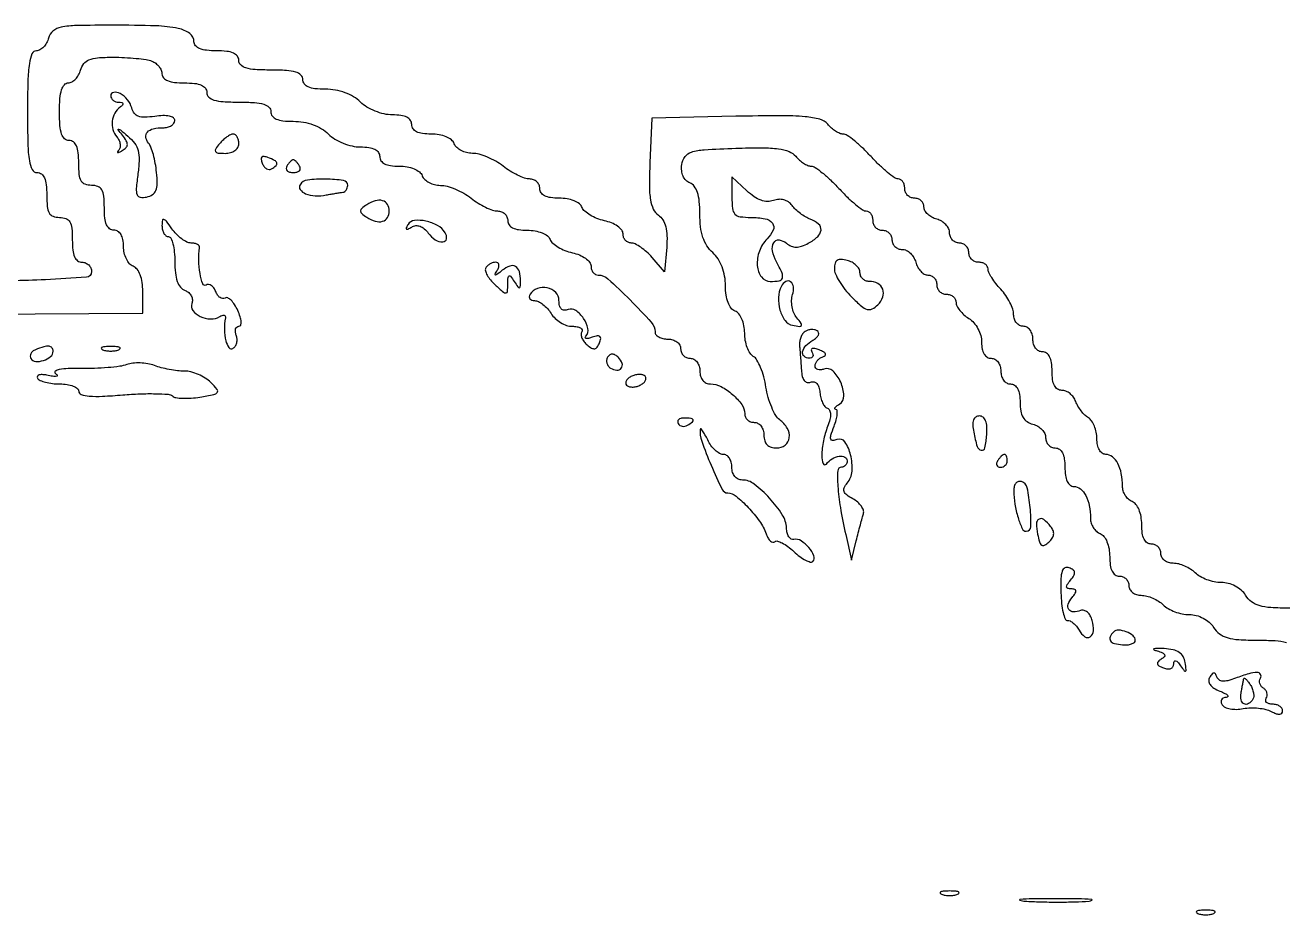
# Model space of a CAD drawing. Extents: x 166 to 1835, y 45 to 1905.
# Drawn here: x 919.6 to 1116.5, y 1766.1 to 1905 of the extents above; entities that cross this region are included whole.
import ezdxf

# ---------------------------------------------------------------- set-up
doc = ezdxf.new("R2010")
doc.units = 0

msp = doc.modelspace()

# ---------------------------------------------------------------- linework, layer by layer
for points in [[(1117.133558, 1814, -0.014233), (1114.15242, 1814.084877, -0.056344), (1112.34791, 1814.393699, -0.092329), (1111.144796, 1814.999102, -0.090801), (1110.232073, 1816, 0.075265), (1109.554692, 1816.790488, 0.057281), (1108.610604, 1817.433079, 0.056108), (1107.522609, 1817.856429, 0.064837), (1106.420098, 1818, -0.050406), (1105.328766, 1818.1103, -0.038071), (1104.169386, 1818.440625, -0.038978), (1103.117398, 1818.925105, -0.069084), (1102.357143, 1819.5, 0.054664), (1101.641413, 1820.074273, 0.038656), (1100.73125, 1820.559375, 0.039128), (1099.776513, 1820.890877, 0.064082), (1098.928571, 1821, -0.076226), (1098.19176, 1821.112985, -0.089419), (1097.566518, 1821.440625, -0.100747), (1097.148544, 1821.927955, -0.127718), (1097, 1822.5, 0.099038), (1096.885486, 1823.072457, 0.097945), (1096.559375, 1823.559375, 0.097945), (1096.072457, 1823.885486, 0.099038), (1095.5, 1824, -0.152856), (1094.849556, 1824.203606, -0.126816), (1094.373706, 1824.755231, -0.082094), (1094.088453, 1825.691694, -0.032976), (1094, 1827.031385, 0.042163), (1093.894423, 1828.28116, 0.056447), (1093.578824, 1829.373225, 0.067387), (1093.098439, 1830.195612, 0.136118), (1092.5, 1830.638374, -0.09438), (1091.92651, 1830.993631, -0.066826), (1091.440625, 1831.576941, -0.064712), (1091.112122, 1832.289777, -0.075792), (1091, 1833.025201, 0.046466), (1090.816287, 1834.997784, 0.074377), (1090.262491, 1836.592645, 0.099659), (1089.42128, 1837.630016, 0.174432), (1088.393011, 1838, -0.160944), (1087.841492, 1838.182249, -0.104264), (1087.392126, 1838.689751, -0.07936), (1087.097967, 1839.474703, -0.050082), (1087, 1840.45031, 0.049171), (1086.901755, 1841.446915, 0.047712), (1086.61066, 1842.41575, 0.051625), (1086.182739, 1843.217274, 0.109021), (1085.674589, 1843.70031, -0.059838), (1085.120134, 1844.132773, -0.03285), (1084.549576, 1844.779154, -0.032241), (1084.049354, 1845.521367, -0.044118), (1083.705974, 1846.25, 0.071044), (1083.345633, 1846.919002, 0.064401), (1082.801866, 1847.485938, 0.067925), (1082.164881, 1847.86949, 0.101938), (1081.531385, 1848, -0.14594), (1080.862674, 1848.199431, -0.13052), (1080.377615, 1848.739753, -0.084893), (1080.089137, 1849.663802, -0.033318), (1080, 1851, 0.033607), (1079.911037, 1852.322075, 0.082504), (1079.625, 1853.25, 0.12651), (1079.148955, 1853.797909, 0.152103), (1078.5, 1854, -0.130775), (1077.924246, 1854.153209, -0.10214), (1077.4375, 1854.583333, -0.08892), (1077.111864, 1855.230589, -0.072314), (1077, 1856, 0.072314), (1076.888136, 1856.769411, 0.08892), (1076.5625, 1857.416667, 0.10214), (1076.075754, 1857.846791, 0.130775), (1075.5, 1858, -0.120007), (1074.927888, 1858.139321, -0.100696), (1074.440625, 1858.53211, -0.091949), (1074.113379, 1859.11957, -0.081394), (1074, 1859.811439, 0.08227), (1073.859787, 1860.65782, 0.034895), (1073.4125, 1861.721374, 0.033327), (1072.76539, 1862.814521, 0.037242), (1072, 1863.769625, -0.022119), (1071.234417, 1864.667944, -0.025343), (1070.5875, 1865.591799, -0.025667), (1070.12523, 1866.42039, -0.114892), (1070, 1866.958187, 0.142554), (1069.884381, 1867.355472, 0.099664), (1069.559375, 1867.693967, 0.084368), (1069.073358, 1867.922013, 0.067698), (1068.5, 1868, -0.099038), (1067.927543, 1868.114514, -0.097945), (1067.440625, 1868.440625, -0.097945), (1067.114514, 1868.927543, -0.099038), (1067, 1869.5, 0.099038), (1066.885486, 1870.072457, 0.097945), (1066.559375, 1870.559375, 0.097945), (1066.072457, 1870.885486, 0.099038), (1065.5, 1871, -0.105398), (1064.927672, 1871.122, -0.099226), (1064.440625, 1871.468126, -0.096327), (1064.114166, 1871.985284, -0.093023), (1064, 1872.59362, 0.114309), (1063.849832, 1873.241886, 0.075597), (1063.4125, 1873.872748, 0.069688), (1062.764455, 1874.391003, 0.070024), (1062, 1874.710251, -0.060903), (1061.235306, 1875.013407, -0.065681), (1060.5875, 1875.485993, -0.073972), (1060.149263, 1876.048695, -0.129214), (1060, 1876.616631, 0.10762), (1059.885068, 1877.144422, 0.099577), (1059.559375, 1877.593635, 0.095711), (1059.072647, 1877.894823, 0.091072), (1058.5, 1878, -0.099038), (1057.927543, 1878.114514, -0.097945), (1057.440625, 1878.440625, -0.097945), (1057.114514, 1878.927543, -0.099038), (1057, 1879.5, 0.066954), (1056.922874, 1880.073383, 0.083873), (1056.697176, 1880.559375, 0.099485), (1056.362231, 1880.88439, 0.143992), (1055.969109, 1881, -0.156309), (1055.397592, 1881.183141, -0.017379), (1054.297462, 1882.028125, -0.019814), (1053.031517, 1883.159554, -0.014822), (1051.726033, 1884.5, 0.016286), (1050.413001, 1885.840319, 0.021303), (1049.124175, 1886.971875, 0.019472), (1047.997875, 1887.808661, 0.151145), (1047.379369, 1888, -0.101046), (1046.854636, 1888.107139, -0.040932), (1046.205628, 1888.448853, -0.038356), (1045.5458, 1888.943342, -0.039587), (1044.976753, 1889.528011, 0.156847), (1043.747117, 1890.310823, 0.042275), (1041.439903, 1890.70985, 0.022758), (1037.622041, 1890.867407, 0.004237), (1030.604309, 1890.778011), (1017.5, 1890.5), (1017.199153, 1883.523764, 0.010064), (1017.116306, 1879.917731, 0.04071), (1017.288694, 1877.727147, 0.071583), (1017.731605, 1876.309557, 0.124048), (1018.514981, 1875.365388, -0.097947), (1019.220127, 1874.599537, -0.074012), (1019.667564, 1873.54457, -0.056524), (1019.865061, 1872.147619, -0.027394), (1019.815828, 1870.341623), (1019.5, 1866.5), (1017.527759, 1868.75, 0.029292), (1016.678817, 1869.611123, 0.032113), (1015.759522, 1870.339062, 0.033945), (1014.901399, 1870.850746, 0.117998), (1014.277759, 1871, -0.110395), (1013.790301, 1871.108953, -0.099948), (1013.375342, 1871.417285, -0.094913), (1013.097018, 1871.878173, -0.088735), (1013, 1872.420545, 0.173463), (1012.788686, 1873.011323, 0.067242), (1012.14329, 1873.61197, 0.055977), (1011.199559, 1874.131683, 0.043863), (1010.08354, 1874.481652, -0.039397), (1008.926825, 1874.833084, -0.04161), (1007.861594, 1875.356723, -0.045377), (1007.030756, 1875.963452, -0.121328), (1006.614925, 1876.561107, 0.144657), (1006.184268, 1877.123245, 0.06206), (1005.349093, 1877.585797, 0.053029), (1004.25356, 1877.895923, 0.042502), (1003.031385, 1878, -0.032976), (1001.691694, 1878.088453, -0.082094), (1000.755231, 1878.373706, -0.126816), (1000.203606, 1878.849556, -0.152856), (1000, 1879.5, 0.105307), (999.878108, 1880.07233, 0.099211), (999.53227, 1880.559375, 0.096351), (999.015548, 1880.885829, 0.093105), (998.407729, 1881, -0.085043), (997.623321, 1881.13439, -0.027797), (996.536303, 1881.5875, -0.026782), (995.363258, 1882.234547, -0.027231), (994.272871, 1883, 0.037443), (993.133598, 1883.765556, 0.030529), (991.813836, 1884.4125, 0.031524), (990.518902, 1884.858523, 0.067272), (989.47213, 1885, -0.061444), (988.56578, 1885.111802, -0.060416), (987.708226, 1885.440625, -0.065826), (987.025713, 1885.926128, -0.114148), (986.638374, 1886.5, 0.136118), (986.195612, 1887.098439, 0.067387), (985.373225, 1887.578824, 0.056447), (984.28116, 1887.894423, 0.042163), (983.031385, 1888, -0.032976), (981.691694, 1888.088453, -0.082094), (980.755231, 1888.373706, -0.126816), (980.203606, 1888.849556, -0.152856), (980, 1889.5, 0.152103), (979.797909, 1890.148955, 0.12651), (979.25, 1890.625, 0.082504), (978.322075, 1890.911037, 0.033607), (977, 1891, -0.055778), (975.697963, 1891.145704, -0.039427), (974.291667, 1891.583333, -0.039751), (972.98872, 1892.228821, -0.061571), (972, 1893, 0.061959), (970.934458, 1893.829773, 0.047312), (969.598214, 1894.464286, 0.044811), (968.086773, 1894.865081, 0.042437), (966.5, 1895, -0.025511), (964.895967, 1895.081893, -0.075863), (963.833333, 1895.357143, -0.129352), (963.226074, 1895.830552, -0.164293), (963, 1896.5, 0.200296), (962.704941, 1897.20701, 0.122766), (961.916667, 1897.675, 0.058865), (960.460489, 1897.930757, 0.014068), (958, 1898, -0.014068), (955.539511, 1898.069243, -0.058865), (954.083333, 1898.325, -0.122766), (953.295059, 1898.79299, -0.200296), (953, 1899.5, 0.164293), (952.773926, 1900.169448, 0.129352), (952.166667, 1900.642857, 0.075863), (951.104033, 1900.918107, 0.025511), (949.5, 1901, -0.026588), (947.959322, 1901.081986, -0.06822), (946.878136, 1901.349501, -0.11212), (946.235254, 1901.791296, -0.188537), (946, 1902.393011, 0.238729), (945.340102, 1903.696351, 0.108063), (943.543322, 1904.494728, 0.043425), (940.053211, 1904.901578, 0.007313), (933.324593, 1905, 0.004751), (927.658266, 1904.946158, 0.04446), (925.234399, 1904.683688, 0.125035), (923.978724, 1904.084072, 0.156441), (923.289749, 1903, -0.060903), (922.986593, 1902.235306, -0.065681), (922.514007, 1901.5875, -0.073972), (921.951305, 1901.149263, -0.129214), (921.383369, 1901, 0.304922), (920.695977, 1900.537826, 0.060656), (920.286404, 1899.033176, 0.030137), (920.058236, 1896.334447, 0.006023), (920, 1891.5, 0.005528), (920.055948, 1886.439771, 0.033635), (920.289474, 1883.833333, 0.080293), (920.738626, 1882.463513, 0.280451), (921.5, 1882, -0.164293), (922.169448, 1881.773926, -0.129352), (922.642857, 1881.166667, -0.075863), (922.918107, 1880.104033, -0.025511), (923, 1878.5, 0.022514), (923.082184, 1876.67572, 0.10769), (923.392857, 1875.6875, 0.177212), (923.997538, 1875.177287, 0.087745), (925, 1875, -0.087745), (926.002462, 1874.822713, -0.177212), (926.607143, 1874.3125, -0.10769), (926.917816, 1873.32428, -0.022514), (927, 1871.5, 0.025511), (927.081893, 1869.895967, 0.075863), (927.357143, 1868.833333, 0.129352), (927.830552, 1868.226074, 0.164293), (928.5, 1868, -0.09682), (929.072507, 1867.88809, -0.097396), (929.559375, 1867.56893, -0.098449), (929.885367, 1867.092525, -0.101301), (930, 1866.532529, -0.392063), (929.189672, 1865.657962, -0.00828), (922.788393, 1865.275631, -0.008003), (912.167802, 1864.987831, -0.001031)], [(895.918736, 1859.781507), (938, 1860.063013), (938, 1863.424518, 0.034987), (937.899925, 1864.852934, 0.056089), (937.595634, 1866.035007, 0.070919), (937.119028, 1866.895909, 0.140202), (936.5, 1867.361626, -0.125259), (935.925762, 1867.767801, -0.06413), (935.440625, 1868.511741, -0.057561), (935.111542, 1869.457712, -0.055002), (935, 1870.468615, 0.046062), (934.902073, 1871.529365, 0.08793), (934.60186, 1872.328103, 0.119192), (934.12215, 1872.820648, 0.141262), (933.5, 1873, -0.164293), (932.830552, 1873.226074, -0.129352), (932.357143, 1873.833333, -0.075863), (932.081893, 1874.895967, -0.025511), (932, 1876.5, 0.022514), (931.917816, 1878.32428, 0.10769), (931.607143, 1879.3125, 0.177212), (931.002462, 1879.822713, 0.087745), (930, 1880, -0.087745), (928.997538, 1880.177287, -0.177212), (928.392857, 1880.6875, -0.10769), (928.082184, 1881.67572, -0.022514), (928, 1883.5, 0.025511), (927.918107, 1885.104033, 0.075863), (927.642857, 1886.166667, 0.129352), (927.169448, 1886.773926, 0.164293), (926.5, 1887, -0.188641), (925.803001, 1887.272668, -0.12648), (925.333333, 1888, -0.063857), (925.072487, 1889.326193, -0.016668), (925, 1891.5, -0.017672), (925.073498, 1893.578896, -0.056953), (925.326854, 1894.936768, -0.105128), (925.760939, 1895.716956, -0.216694), (926.383369, 1896, 0.129214), (926.951305, 1896.149263, 0.073972), (927.514007, 1896.5875, 0.065681), (927.986593, 1897.235306, 0.060903), (928.289749, 1898, -0.100987), (928.782713, 1899.002357, -0.134379), (929.590181, 1899.6102, -0.077463), (930.944275, 1899.917984, -0.017223), (933.324593, 1900, -0.012094), (935.167934, 1899.955406, -0.012728), (936.975724, 1899.821697, -0.012446), (938.525978, 1899.628202, -0.05439), (939.418213, 1899.393011, -0.070559), (940.022934, 1899.056902, -0.063449), (940.53535, 1898.555128, -0.066819), (940.88217, 1897.970895, -0.100912), (941, 1897.393011, 0.188537), (941.235254, 1896.791296, 0.11212), (941.878136, 1896.349501, 0.06822), (942.959322, 1896.081986, 0.026588), (944.5, 1896, -0.025511), (946.104033, 1895.918107, -0.075863), (947.166667, 1895.642857, -0.129352), (947.773926, 1895.169448, -0.164293), (948, 1894.5, 0.200296), (948.295059, 1893.79299, 0.122766), (949.083333, 1893.325, 0.058865), (950.539511, 1893.069243, 0.014068), (953, 1893, -0.014068), (955.460489, 1892.930757, -0.058865), (956.916667, 1892.675, -0.122766), (957.704941, 1892.20701, -0.200296), (958, 1891.5, 0.164293), (958.226074, 1890.830552, 0.129352), (958.833333, 1890.357143, 0.075863), (959.895967, 1890.081893, 0.025511), (961.5, 1890, -0.042437), (963.086773, 1889.865081, -0.044811), (964.598214, 1889.464286, -0.047312), (965.934458, 1888.829773, -0.061959), (967, 1888, 0.061571), (967.98872, 1887.228821, 0.039751), (969.291667, 1886.583333, 0.039427), (970.697963, 1886.145704, 0.055778), (972, 1886, -0.033607), (973.322075, 1885.911037, -0.082504), (974.25, 1885.625, -0.12651), (974.797909, 1885.148955, -0.152103), (975, 1884.5, 0.152856), (975.203606, 1883.849556, 0.126816), (975.755231, 1883.373706, 0.082094), (976.691694, 1883.088453, 0.032976), (978.031385, 1883, -0.042163), (979.28116, 1882.894423, -0.056447), (980.373225, 1882.578824, -0.067387), (981.195612, 1882.098439, -0.136118), (981.638374, 1881.5, 0.114148), (982.025713, 1880.926128, 0.065826), (982.708226, 1880.440625, 0.060416), (983.56578, 1880.111802, 0.061444), (984.47213, 1880, -0.067272), (985.518902, 1879.858523, -0.031524), (986.813836, 1879.4125, -0.030529), (988.133598, 1878.765556, -0.037443), (989.272871, 1878, 0.027231), (990.363258, 1877.234547, 0.026782), (991.536303, 1876.5875, 0.027797), (992.623321, 1876.13439, 0.085043), (993.407729, 1876, -0.093105), (994.015548, 1875.885829, -0.096351), (994.53227, 1875.559375, -0.099211), (994.878108, 1875.07233, -0.105307), (995, 1874.5, 0.152856), (995.203606, 1873.849556, 0.126816), (995.755231, 1873.373706, 0.082094), (996.691694, 1873.088453, 0.032976), (998.031385, 1873, -0.042502), (999.25356, 1872.895923, -0.053029), (1000.349093, 1872.585797, -0.06206), (1001.184268, 1872.123245, -0.144657), (1001.614925, 1871.561107, 0.121328), (1002.030756, 1870.963452, 0.045377), (1002.861594, 1870.356723, 0.04161), (1003.926825, 1869.833084, 0.039397), (1005.08354, 1869.481652, -0.043863), (1006.199559, 1869.131683, -0.055977), (1007.14329, 1868.61197, -0.067242), (1007.788686, 1868.011323, -0.173463), (1008, 1867.420545, 0.07715), (1008.084239, 1866.877853, 0.0899), (1008.328309, 1866.417285, 0.100772), (1008.69141, 1866.109391, 0.126275), (1009.117647, 1866, -0.186429), (1010.628696, 1865.416307, -0.012037), (1014.104216, 1862.104216, -0.012037), (1017.416307, 1858.628696, -0.186429), (1018, 1857.117647, 0.17393), (1018.15298, 1856.691177, 0.093364), (1018.5875, 1856.328309, 0.073659), (1019.234868, 1856.082759, 0.053924), (1020, 1856, -0.072314), (1020.769411, 1855.888136, -0.08892), (1021.416667, 1855.5625, -0.10214), (1021.846791, 1855.075754, -0.130775), (1022, 1854.5, 0.099038), (1022.114514, 1853.927543, 0.097945), (1022.440625, 1853.440625, 0.097945), (1022.927543, 1853.114514, 0.099038), (1023.5, 1853, -0.130775), (1024.075754, 1852.846791, -0.10214), (1024.5625, 1852.416667, -0.08892), (1024.888136, 1851.769411, -0.072314), (1025, 1851, 0.071713), (1025.11703, 1850.188239, 0.102792), (1025.458907, 1849.549176, 0.114264), (1025.995044, 1849.143997, 0.105292), (1026.671259, 1849, -0.122437), (1028.307402, 1848.593253, -0.057737), (1030.112552, 1847.351197, -0.05833), (1031.542796, 1845.772986, -0.156183), (1032, 1844.345012, 0.110746), (1032.115061, 1843.831903, 0.09999), (1032.440625, 1843.395097, 0.09481), (1032.927284, 1843.102108, 0.088446), (1033.5, 1843, -0.130775), (1034.075754, 1842.846791, -0.10214), (1034.5625, 1842.416667, -0.08892), (1034.888136, 1841.769411, -0.072314), (1035, 1841, 0.072254), (1035.126841, 1840.126841, 0.124864), (1035.5, 1839.5, 0.124864), (1036.126841, 1839.126841, 0.072254), (1037, 1839, 0.166611), (1038.326555, 1839.454657, 0.203289), (1038.961047, 1840.590824, 0.158268), (1038.649998, 1842.081299, 0.105325), (1037.477167, 1843.393038, -0.103134), (1036.84811, 1844.090489, -0.032467), (1036.216944, 1845.3535, -0.030873), (1035.678387, 1846.891644, -0.029761), (1035.325493, 1848.50328, 0.027368), (1034.985595, 1850.091888, 0.031383), (1034.485304, 1851.560873, 0.032997), (1033.909956, 1852.731055, 0.128839), (1033.348327, 1853.29969, -0.121226), (1032.830782, 1853.80821, -0.04965), (1032.396071, 1854.699697, -0.045261), (1032.099785, 1855.795714, -0.043417), (1032, 1856.942701, 0.047349), (1031.890972, 1858.091452, 0.056107), (1031.567502, 1859.132167, 0.064695), (1031.084543, 1859.933033, 0.133923), (1030.5, 1860.361626, -0.140391), (1029.880139, 1860.828331, -0.071048), (1029.403685, 1861.690989, -0.056052), (1029.099843, 1862.877113, -0.03471), (1029, 1864.313628, 0.043739), (1028.865953, 1865.843058, 0.04834), (1028.467896, 1867.273275, 0.051431), (1027.833974, 1868.518695, 0.065503), (1027, 1869.5, -0.067786), (1026.095738, 1870.573867, -0.06136), (1025.47475, 1871.886333, -0.051364), (1025.116085, 1873.515238, -0.02853), (1025, 1875.547999, 0.022788), (1024.910909, 1877.50175, 0.055689), (1024.621836, 1878.910418, 0.082126), (1024.131873, 1879.857208, 0.141676), (1023.429863, 1880.38854, -0.10911), (1022.817491, 1880.793053, -0.089548), (1022.379678, 1881.445456, -0.078693), (1022.159416, 1882.289159, -0.059912), (1022.179863, 1883.245529, -0.121683), (1022.685226, 1884.499014, -0.164464), (1023.673082, 1885.20333, -0.058887), (1025.664065, 1885.556856, -0.005635), (1030.596055, 1885.787955, -0.008516), (1034.735461, 1885.864633, -0.033532), (1037.279325, 1885.697648, -0.057496), (1038.927876, 1885.281173, -0.129658), (1039.9685, 1884.537955, 0.039347), (1040.540703, 1883.949479, 0.038249), (1041.203204, 1883.451774, 0.040829), (1041.85411, 1883.107737, 0.1015), (1042.379369, 1883, -0.151145), (1042.997875, 1882.808661, -0.019472), (1044.124175, 1881.971875, -0.021303), (1045.413001, 1880.840319, -0.016286), (1046.726033, 1879.5, 0.014822), (1048.031517, 1878.159554, 0.019814), (1049.297462, 1877.028125, 0.017379), (1050.397592, 1876.183141, 0.156309), (1050.969109, 1876, -0.143992), (1051.362231, 1875.88439, -0.099485), (1051.697176, 1875.559375, -0.083873), (1051.922874, 1875.073383, -0.066954), (1052, 1874.5, 0.099038), (1052.114514, 1873.927543, 0.097945), (1052.440625, 1873.440625, 0.097945), (1052.927543, 1873.114514, 0.099038), (1053.5, 1873, -0.099038), (1054.072457, 1872.885486, -0.097945), (1054.559375, 1872.559375, -0.097945), (1054.885486, 1872.072457, -0.099038), (1055, 1871.5, 0.105398), (1055.122, 1870.927672, 0.099226), (1055.468126, 1870.440625, 0.096327), (1055.985284, 1870.114166, 0.093023), (1056.59362, 1870, -0.114309), (1057.241886, 1869.849832, -0.075597), (1057.872748, 1869.4125, -0.069688), (1058.391003, 1868.764455, -0.070024), (1058.710251, 1868, 0.060903), (1059.013407, 1867.235306, 0.065681), (1059.485993, 1866.5875, 0.073972), (1060.048695, 1866.149263, 0.129214), (1060.616631, 1866, -0.10762), (1061.144422, 1865.885068, -0.099577), (1061.593635, 1865.559375, -0.095711), (1061.894823, 1865.072647, -0.091072), (1062, 1864.5, 0.099038), (1062.114514, 1863.927543, 0.097945), (1062.440625, 1863.440625, 0.097945), (1062.927543, 1863.114514, 0.099038), (1063.5, 1863, -0.082583), (1064.072881, 1862.90473, -0.092478), (1064.559375, 1862.630036, -0.100623), (1064.884679, 1862.220928, -0.11835), (1065, 1861.740547, 0.121331), (1065.140779, 1861.168942, 0.047568), (1065.5875, 1860.484158, 0.043473), (1066.234793, 1859.803095, 0.041443), (1067, 1859.232073, -0.075243), (1067.779357, 1858.564291, -0.055341), (1068.423993, 1857.625206, -0.05466), (1068.8544, 1856.553199, -0.068252), (1069, 1855.491526, 0.047464), (1069.098823, 1854.452834, 0.08828), (1069.40051, 1853.665254, 0.118288), (1069.880615, 1853.177408, 0.14039), (1070.5, 1853, -0.130775), (1071.075754, 1852.846791, -0.10214), (1071.5625, 1852.416667, -0.08892), (1071.888136, 1851.769411, -0.072314), (1072, 1851, 0.072314), (1072.111864, 1850.230589, 0.08892), (1072.4375, 1849.583333, 0.10214), (1072.924246, 1849.153209, 0.130775), (1073.5, 1849, -0.149326), (1074.143127, 1848.803548, -0.125192), (1074.619944, 1848.269439, -0.083999), (1074.909052, 1847.373356, -0.036137), (1075, 1846.116631, 0.041839), (1075.113512, 1844.762454, 0.091163), (1075.468756, 1843.786478, 0.111474), (1076.090898, 1843.122574, 0.085218), (1077, 1842.710251, -0.070024), (1077.764455, 1842.391003, -0.069688), (1078.4125, 1841.872748, -0.075597), (1078.849832, 1841.241886, -0.114309), (1079, 1840.59362, 0.093023), (1079.114166, 1839.985284, 0.096327), (1079.440625, 1839.468126, 0.099226), (1079.927672, 1839.122, 0.105398), (1080.5, 1839, -0.152103), (1081.148955, 1838.797909, -0.12651), (1081.625, 1838.25, -0.082504), (1081.911037, 1837.322075, -0.033607), (1082, 1836, 0.034744), (1082.088356, 1834.730014, 0.074083), (1082.366084, 1833.788402, 0.111041), (1082.810846, 1833.210442, 0.175193), (1083.393011, 1833, -0.174432), (1084.42128, 1832.630016, -0.099659), (1085.262491, 1831.592645, -0.074377), (1085.816287, 1829.997784, -0.046466), (1086, 1828.025201, 0.075792), (1086.112122, 1827.289777, 0.064712), (1086.440625, 1826.576941, 0.066826), (1086.92651, 1825.993631, 0.09438), (1087.5, 1825.638374, -0.136118), (1088.098439, 1825.195612, -0.067387), (1088.578824, 1824.373225, -0.056447), (1088.894423, 1823.28116, -0.042163), (1089, 1822.031385, 0.032976), (1089.088453, 1820.691694, 0.082094), (1089.373706, 1819.755231, 0.126816), (1089.849556, 1819.203606, 0.152856), (1090.5, 1819, -0.099038), (1091.072457, 1818.885486, -0.097945), (1091.559375, 1818.559375, -0.097945), (1091.885486, 1818.072457, -0.099038), (1092, 1817.5, 0.127718), (1092.148544, 1816.927955, 0.100747), (1092.566518, 1816.440625, 0.089419), (1093.19176, 1816.112985, 0.076226), (1093.928571, 1816, -0.064082), (1094.776513, 1815.890877, -0.039128), (1095.73125, 1815.559375, -0.038656), (1096.641413, 1815.074273, -0.054664), (1097.357143, 1814.5, 0.069084), (1098.117398, 1813.925105, 0.038978), (1099.169386, 1813.440625, 0.038071), (1100.328766, 1813.1103, 0.050406), (1101.420098, 1813, -0.064837), (1102.522609, 1812.856429, -0.056108), (1103.610604, 1812.433079, -0.057281), (1104.554692, 1811.790488, -0.075265), (1105.232073, 1811, 0.090801), (1106.144796, 1809.999102, 0.092329), (1107.34791, 1809.393699, 0.056344), (1109.15242, 1809.084877, 0.014233), (1112.133558, 1809, -0.014242), (1114.836602, 1808.922989, -0.044875), (1116.629172, 1808.658199, -0.073842)]]:
    msp.add_lwpolyline(points, format="xyb")
for points in [[(933, 1893.968615, 0.127626), (933.096165, 1893.598007, 0.099372), (933.367188, 1893.280033, 0.088257), (933.772424, 1893.063471, 0.075766), (934.25, 1892.984687, -0.04656), (934.71823, 1892.935199, -0.268886), (934.89754, 1892.776755, -0.273631), (934.847561, 1892.545039, -0.047673), (934.5, 1892.234687, 0.10615), (933.645385, 1891.271342, 0.099964), (933.238183, 1890.021203, 0.099345), (933.346952, 1888.704462, 0.103433), (933.956237, 1887.552731, -0.064992), (934.293183, 1887.01877, -0.073954), (934.463376, 1886.438896, -0.084711), (934.44669, 1885.903831, -0.134777), (934.241324, 1885.497665, 0.051532), (934.050748, 1885.237981, 0.539115), (934.099215, 1885.139852, 0.145908), (934.32953, 1885.17859, 0.016746), (934.798558, 1885.428702, 0.065333), (935.399362, 1885.889112, 0.197328), (935.594811, 1886.355549, 0.139198), (935.433697, 1886.938899, 0.027754), (934.815791, 1887.839028, -0.006913), (934.175812, 1888.692779, -0.67529), (934.234728, 1888.787072, -0.130293), (934.509806, 1888.659347, -0.002765), (935.663839, 1887.688583, -0.054053), (936.719291, 1886.573442, -0.096542), (937.274876, 1885.444747, -0.076018), (937.438296, 1884.007108, -0.023698), (937.25135, 1881.837285, 0.011052), (936.990845, 1879.504884, 0.111309), (937.119396, 1878.540968, 0.276942), (937.61007, 1878.147278, 0.083747), (938.604744, 1878.178399, 0.092584), (939.523428, 1878.548558, 0.156241), (940.049256, 1879.181586, 0.097521), (940.250689, 1880.236058, 0.0232), (940.157219, 1882.029697, 0.020352), (939.959926, 1883.438332, 0.021453), (939.651182, 1884.801376, 0.021692), (939.285233, 1885.94763, 0.084225), (938.915895, 1886.592009, -0.129362), (938.487241, 1887.52368, -0.235616), (938.72031, 1888.307934, -0.15169), (939.64347, 1888.83411, -0.054294), (941.166667, 1889, 0.058826), (941.86782, 1889.082778, 0.077853), (942.461458, 1889.32709, 0.09641), (942.859125, 1889.68877, 0.161515), (943, 1890.113499, 0.249084), (942.77598, 1890.535286, 0.097488), (942.149677, 1890.80006, 0.060322), (941.159725, 1890.884517, 0.027592), (939.866224, 1890.767058, -0.027505), (938.295994, 1890.624195, -0.096967), (937.299618, 1890.782528, -0.146256), (936.664956, 1891.256418, -0.096092), (936.267682, 1892.084384, 0.108998), (935.615959, 1893.358171, 0.08966), (934.447186, 1894.346412, 0.174953), (933.466211, 1894.521531, 0.365326)], [(950, 1886.5, 0.027702), (949.394365, 1885.682027, 0.285199), (949.38379, 1885.280049, 0.243483), (949.749908, 1885.04858, 0.02153), (950.877555, 1885, 0.064485), (951.713548, 1885.108268, 0.089651), (952.396259, 1885.426683, 0.107148), (952.840705, 1885.911399, 0.132926), (953, 1886.5, 0.056567), (952.93488, 1887.073753, 0.075975), (952.742218, 1887.559375, 0.095133), (952.457225, 1887.884944, 0.167044), (952.122445, 1888, 0.117955), (951.700558, 1887.899069, 0.036411), (951.136985, 1887.559375, 0.034151), (950.54111, 1887.074049, 0.031583)], [(956.655712, 1883.454816, 0.066562), (956.934228, 1882.944192, 0.097234), (957.309843, 1882.597989, 0.122934), (957.720344, 1882.468225, 0.155001), (958.104785, 1882.564761, 0.044472), (958.811106, 1883.093353, 0.293393), (958.922826, 1883.499105, 0.204288), (958.597219, 1883.881688, 0.024065), (957.550928, 1884.342084, 0.051608), (956.939743, 1884.506823, 0.239714), (956.602299, 1884.398585, 0.241428), (956.492566, 1884.063039, 0.052218)], [(960.5, 1883, 0.146489), (960.397987, 1882.620597, 0.191582), (960.538811, 1882.29375, 0.134005), (960.925364, 1882.072951, 0.063222), (961.5, 1882, 0.063222), (962.074636, 1882.072951, 0.134005), (962.461189, 1882.29375, 0.191582), (962.602013, 1882.620597, 0.146489), (962.5, 1883, 0.025622), (962.235369, 1883.382847, 0.032351), (961.951311, 1883.70625, 0.033983), (961.686704, 1883.937141, 0.163822), (961.5, 1884, 0.163822), (961.313296, 1883.937141, 0.033983), (961.048689, 1883.70625, 0.032351), (960.764631, 1883.382847, 0.025622)], [(962.564761, 1880.104785, 0.307276), (962.597405, 1879.340085, 0.139938), (963.430118, 1878.702011, 0.081834), (964.930742, 1878.378317, 0.059017), (966.642368, 1878.496176, -0.003017), (967.408571, 1878.636086, -0.003038), (968.174633, 1878.766405, -0.002963), (968.843582, 1878.871958, -0.012228), (969.25, 1878.923489, 0.126275), (969.536263, 1879.02892, 0.089787), (969.779688, 1879.271275, 0.0802), (969.943678, 1879.612112, 0.072222), (970, 1880, 0.373005), (969.340499, 1880.76104, 0.032167), (966.567447, 1880.978904, 0.032605), (963.70857, 1880.832701, 0.229122)], [(1030, 1878.174314, 0.026778), (1030.096979, 1876.364825, 0.161424), (1030.481624, 1875.519834, 0.174974), (1031.276618, 1875.108883, 0.032675), (1032.940983, 1875, -0.046307), (1035.175611, 1874.792597, -0.184901), (1036.326817, 1874.085567, -0.276409), (1036.450616, 1873.013838, -0.090508), (1035.509191, 1871.652048, 0.109107), (1034.286242, 1869.735837, 0.106484), (1033.969706, 1867.465331, 0.140972), (1034.622733, 1865.696963, 0.238617), (1036, 1865, 0.038867), (1037.395741, 1865.108662, 0.286389), (1037.878971, 1865.526742, 0.183049), (1037.830155, 1866.308282, 0.016733), (1036.953756, 1868.086408, -0.072532), (1036.346444, 1869.76794, -0.17665), (1036.537838, 1871.052429, -0.307723), (1037.365006, 1871.479004, -0.143932), (1038.525105, 1870.979164, 0.071547), (1039.272122, 1870.521294, 0.101118), (1040.033857, 1870.362539, 0.085365), (1040.890913, 1870.506481, 0.03869), (1041.936078, 1870.96579, 0.058801), (1043.398978, 1871.985764, 0.192587), (1043.916623, 1873.020265, 0.240869), (1043.529967, 1873.962795, 0.087673), (1042.25, 1874.719414, -0.043315), (1041.499271, 1875.077939, -0.027266), (1040.689353, 1875.616288, -0.027299), (1039.944921, 1876.237911, -0.044321), (1039.394608, 1876.850509, 0.08039), (1038.815093, 1877.409142, 0.086), (1038.101751, 1877.740658, 0.084301), (1037.306304, 1877.816663, 0.073498), (1036.489151, 1877.63421, -0.100953), (1035.559356, 1877.479212, -0.078594), (1034.551207, 1877.67614, -0.063855), (1033.475131, 1878.232683, -0.037353), (1032.344543, 1879.146044), (1030, 1881.348628)], [(973, 1876.983744, 0.025191), (972.185258, 1876.388663, 0.226139), (972, 1876, 0.226139), (972.185258, 1875.611337, 0.025191), (973, 1875.016256, 0.071614), (974.314509, 1874.401455, 0.143088), (975.452148, 1874.389797, 0.19007), (976.210818, 1874.966134, 0.137221), (976.5, 1876, 0.137221), (976.210818, 1877.033866, 0.19007), (975.452148, 1877.610203, 0.143088), (974.314509, 1877.598545, 0.071614)], [(941, 1873.722506, 0.056114), (941.074179, 1873.063625, 0.075587), (941.29375, 1872.505986, 0.094851), (941.618495, 1872.132068, 0.168191), (942, 1872, -0.292306), (942.386823, 1871.752731, -0.045489), (942.70625, 1870.856428, -0.038627), (942.927582, 1869.598887, -0.024256), (943, 1868.106989, 0.026346), (943.09367, 1866.330528, 0.05917), (943.39251, 1865.01615, 0.083802), (943.894801, 1864.116017, 0.132822), (944.603754, 1863.598559, -0.088199), (945.175541, 1863.253984, -0.09526), (945.575492, 1862.741363, -0.100428), (945.743345, 1862.14053, -0.110103), (945.654783, 1861.542762, 0.261048), (945.812521, 1860.457167, 0.120475), (946.962778, 1859.534561, 0.099642), (948.601713, 1859.137672, 0.149227), (950.015828, 1859.509782, -0.051285), (950.402808, 1859.697237, -0.139374), (950.703832, 1859.718842, -0.23982), (950.873639, 1859.582628, -0.150107), (950.906356, 1859.32433, 0.045265), (950.753959, 1857.459243, 0.05741), (950.966967, 1855.74515, 0.091798), (951.448046, 1854.671954, 0.399377), (952.068174, 1854.542134, 0.109884), (952.435515, 1854.900093, 0.081902), (952.66489, 1855.419289, 0.076891), (952.72431, 1856.017004, 0.078162), (952.599558, 1856.601151, -0.058983), (952.463636, 1857.136643, -0.104406), (952.498684, 1857.589088, -0.149399), (952.694118, 1857.886104, -0.174804), (953.009946, 1858, 0.308067), (953.293583, 1858.193083, 0.112282), (953.370896, 1858.698459, 0.061331), (953.215854, 1859.486209, 0.027678), (952.832333, 1860.468643, 0.035362), (952.338849, 1861.375792, 0.057307), (951.785081, 1862.05584, 0.079964), (951.259358, 1862.425879, 0.257288), (950.846709, 1862.405261, -0.174504), (950.471847, 1862.326128, -0.119405), (950.063164, 1862.487075, -0.089486), (949.680523, 1862.874295, -0.058704), (949.388152, 1863.430874, 0.061252), (949.093118, 1863.985664, 0.092131), (948.703042, 1864.368432, 0.120855), (948.283155, 1864.522492, 0.167719), (947.895215, 1864.435239, -0.480274), (947.371077, 1864.621774, -0.040225), (946.956656, 1866.224741, -0.037183), (946.752054, 1868.300377, -0.045162), (946.881579, 1870.25, 0.197746), (946.813544, 1870.53561, 0.108264), (946.541246, 1870.779687, 0.078427), (946.100479, 1870.944879, 0.050554), (945.556704, 1871, -0.115592), (944.893271, 1871.155452, -0.04435), (944.080094, 1871.652861, -0.040914), (943.259007, 1872.372128, -0.039673), (942.556704, 1873.222506, 0.009273), (941.692032, 1874.40953, 0.154182), (941.298505, 1874.68854, 0.46156), (941.062385, 1874.542449, 0.037987)], [(979.429648, 1873.886169, 0.025729), (979.147698, 1873.372662, 0.371254), (979.197219, 1873.186721, 0.275746), (979.42241, 1873.17287, 0.019223), (979.997195, 1873.498267, -0.115275), (980.629467, 1873.710632, -0.111939), (981.297752, 1873.624316, -0.092082), (981.964541, 1873.229099, -0.055239), (982.588328, 1872.548317, 0.089861), (983.675198, 1871.514921, 0.152767), (984.870915, 1871.173995, 0.361737), (985.420054, 1871.655258, 0.18429), (985.217954, 1872.615219, 0.12346), (984.03186, 1873.727134, 0.072957), (982.206468, 1874.417965, 0.0799), (980.437936, 1874.518315, 0.232678)], [(1046, 1867.042744, 0.10319), (1046.179779, 1866.180917, 0.032626), (1046.785877, 1865.006793, 0.031009), (1047.651464, 1863.751719, 0.029919), (1048.675325, 1862.597403, 0.015769), (1050.227207, 1861.140436, 0.108315), (1051.137149, 1860.635578, 0.196793), (1051.908037, 1860.711267, 0.074866), (1052.793649, 1861.365078, 0.111187), (1053.558624, 1862.574632, 0.17648), (1053.550272, 1863.786619, 0.184657), (1052.772025, 1864.671349, 0.12163), (1051.440983, 1865, -0.094947), (1050.890959, 1865.105396, -0.096889), (1050.423289, 1865.406365, -0.098847), (1050.110218, 1865.855504, -0.103286), (1050, 1866.383369, 0.129214), (1049.850737, 1866.951305, 0.073972), (1049.4125, 1867.514007, 0.065681), (1048.764694, 1867.986593, 0.060903), (1048, 1868.289749, 0.048483), (1047.063125, 1868.439873, 0.15613), (1046.458612, 1868.286955, 0.183702), (1046.114115, 1867.833718, 0.071765)], [(991.582598, 1867.133647, 0.206161), (991.514837, 1866.675847, 0.059465), (991.78502, 1865.996374, 0.049082), (992.306148, 1865.226977, 0.035466), (993.023581, 1864.478659, 0.006837), (994.313914, 1863.342629, 0.194023), (994.727473, 1863.203313, 0.373488), (994.962565, 1863.432758, 0.01866), (995.015313, 1864.595012, -0.011622), (995.048082, 1865.642234, -0.289199), (995.207913, 1865.867273, -0.345458), (995.451137, 1865.798635, -0.014193), (996, 1865, 0.008598), (996.580916, 1864.134129, 0.267923), (996.805851, 1864.028476, 0.372664), (996.953433, 1864.179786, 0.012454), (996.984687, 1865.083333, 0.065093), (996.807818, 1866.546086, 0.200425), (996.219897, 1867.326008, 0.225517), (995.309915, 1867.404124, 0.080765), (994.150051, 1866.741324, -0.00527), (993.317255, 1866.081809, -0.169172), (993.07508, 1866.000454, -0.561162), (993.007994, 1866.113144, -0.013806), (993.367059, 1866.75, 0.059513), (993.582142, 1867.228918, 0.125621), (993.603685, 1867.632812, 0.188186), (993.435049, 1867.896682, 0.158843), (993.118034, 1868, 0.07541), (992.695837, 1867.93596, 0.05321), (992.2545, 1867.745509, 0.05302), (991.861437, 1867.465106, 0.073038)], [(1037.733141, 1864.25, 0.108039), (1037.271793, 1862.508052, 0.080393), (1037.504256, 1860.52653, 0.088714), (1038.30141, 1858.893784, 0.189041), (1039.468168, 1858.15254, 0.015391), (1040.56268, 1857.974199, 0.306137), (1040.851286, 1858.118418, 0.29495), (1040.831459, 1858.446239, 0.014672), (1040.13555, 1859.336673, -0.074995), (1039.678585, 1860.093818, -0.053854), (1039.399711, 1861.043216, -0.053247), (1039.327865, 1862.043464, -0.068266), (1039.484769, 1862.952012, 0.100869), (1039.612728, 1864.15154, 0.212694), (1039.161904, 1864.950129, 0.3033), (1038.422272, 1864.986225, 0.140017)], [(998.5, 1863, 0.110513), (998.368106, 1862.619217, 0.183088), (998.450814, 1862.29375, 0.159963), (998.742974, 1862.075069, 0.081505), (999.200436, 1862, -0.117511), (999.795035, 1861.8583, -0.04851), (1000.498506, 1861.4125, -0.044447), (1001.192503, 1860.765169, -0.0433), (1001.767927, 1860, 0.06532), (1002.397704, 1859.234924, 0.051725), (1003.252395, 1858.5875, 0.053129), (1004.190731, 1858.147166, 0.083343), (1005.067491, 1858, -0.042122), (1005.815331, 1857.936887, -0.091439), (1006.35471, 1857.739534, -0.169117), (1006.601281, 1857.448336, -0.234437), (1006.570027, 1857.113307, 0.155212), (1006.463653, 1856.688945, 0.0812), (1006.586084, 1856.152548, 0.067881), (1006.91012, 1855.589224, 0.055185), (1007.394227, 1855.087783, 0.041218), (1008.09857, 1854.595155, 0.176677), (1008.59462, 1854.505811, 0.204259), (1008.986804, 1854.759697, 0.056784), (1009.332289, 1855.423549, 0.052678), (1009.508273, 1856.082043, 0.275158), (1009.374296, 1856.416374, 0.216886), (1008.977286, 1856.507439, 0.035559), (1008.199072, 1856.289743, -0.02475), (1007.58637, 1856.103989, -0.107441), (1007.20908, 1856.09236, -0.395592), (1007.105845, 1856.232724, -0.155155), (1007.214816, 1856.472153, 0.243176), (1007.524536, 1857.646462, 0.093873), (1006.838566, 1859.240348, 0.094315), (1005.620098, 1860.467896, 0.24669), (1004.423308, 1860.608944, -0.100111), (1003.812075, 1860.506003, -0.190347), (1003.36139, 1860.701296, -0.145165), (1003.086411, 1861.207782, -0.052315), (1003, 1862.031385, 0.197124), (1002.491111, 1863.272012, 0.146093), (1001.178044, 1863.993009, 0.137307), (999.620803, 1863.898063, 0.172537)], [(1041.41773, 1857.184017, 0.092631), (1041.049714, 1856.811951, 0.055613), (1040.759654, 1856.260305, 0.053133), (1040.58588, 1855.624516, 0.062218), (1040.563161, 1855, -0.002552), (1040.624471, 1854.261326, -0.001018), (1040.701277, 1853.24826, -0.001007), (1040.779691, 1852.155275, -0.001268), (1040.847686, 1851.143011, 0.043058), (1040.993822, 1850.17997, 0.106599), (1041.302094, 1849.540258, 0.167586), (1041.747923, 1849.249909, 0.154097), (1042.295472, 1849.283142, -0.144203), (1042.832614, 1849.326192, -0.160063), (1043.281962, 1849.066588, -0.112072), (1043.598967, 1848.494852, -0.052013), (1043.751039, 1847.654941, 0.04218), (1043.885792, 1846.817254, 0.048907), (1044.156196, 1846.056571, 0.055641), (1044.512461, 1845.476072, 0.147923), (1044.905481, 1845.198173, -0.201163), (1045.262802, 1844.885551, -0.110267), (1045.400711, 1844.310425, -0.067337), (1045.300226, 1843.468373, -0.027527), (1044.949913, 1842.368263, 0.041895), (1044.305603, 1840.124065, 0.041122), (1044.039173, 1837.789741, 0.10359), (1044.255784, 1836.564592, 0.588111), (1044.765313, 1836.5, -0.096482), (1045.64881, 1837.314521, -0.1001), (1046.762225, 1837.724607, -0.154849), (1047.634808, 1837.589249, -0.284753), (1048, 1837, -0.088509), (1047.931879, 1836.61819, -0.094832), (1047.736423, 1836.29375, -0.099981), (1047.445022, 1836.076706, -0.11067), (1047.102716, 1836, 0.399629), (1046.529065, 1835.454365, 0.028512), (1046.545846, 1833.042701, 0.026575), (1046.939804, 1829.693908, 0.013199), (1047.775283, 1825.5), (1048.682518, 1821.5), (1049.424782, 1824.5, -0.002057), (1049.73678, 1825.739114, -0.002028), (1050.060407, 1826.981457, -0.001991), (1050.352648, 1828.067449, -0.007785), (1050.546284, 1828.734746, 0.155164), (1050.540823, 1829.287573, 0.075131), (1050.218594, 1829.925501, 0.063326), (1049.645521, 1830.547854, 0.052227), (1048.898195, 1831.054484, -0.034561), (1047.92586, 1831.664756, -0.151531), (1047.525415, 1832.202107, -0.196434), (1047.553623, 1832.786081, -0.06422), (1048.023885, 1833.528779, 0.157762), (1048.757958, 1835.367836, 0.074951), (1048.544762, 1837.93723, 0.093281), (1047.651391, 1839.946198, 0.34609), (1046.414432, 1840.328791, -0.072109), (1045.726141, 1840.173113, -0.373628), (1045.437084, 1840.386835, -0.133652), (1045.465163, 1840.98721, -0.012715), (1045.956602, 1842.385856, 0.023165), (1046.285907, 1843.389638, 0.042241), (1046.445499, 1844.236593, 0.05966), (1046.435225, 1844.828276, 0.368757), (1046.225249, 1845.015313, -0.275568), (1046.084781, 1845.103164, -0.275349), (1046.095261, 1845.268568, -0.077341), (1046.34753, 1845.536646, -0.024039), (1046.80117, 1845.855954, 0.26671), (1047.489289, 1847.164095, 0.095583), (1046.996059, 1849.293448, 0.099039), (1045.761169, 1851.039249, 0.288672), (1044.375545, 1851.313868, -0.065643), (1043.849293, 1851.187699, -0.113019), (1043.404066, 1851.241776, -0.152093), (1043.111106, 1851.463481, -0.156535), (1043, 1851.809678, -0.105234), (1043.089645, 1852.230889, -0.070315), (1043.352335, 1852.65008, -0.066223), (1043.740942, 1853.003739, -0.071207), (1044.199438, 1853.233146, 0.107567), (1044.558352, 1853.446372, 0.335819), (1044.603633, 1853.706331, 0.152051), (1044.315021, 1853.999652, 0.031333), (1043.647501, 1854.305025, 0.028922), (1042.962836, 1854.52327, 0.131106), (1042.547606, 1854.519129, 0.34454), (1042.405852, 1854.327338, 0.132381), (1042.507079, 1853.988546, -0.083829), (1042.660692, 1853.610882, -0.162559), (1042.62748, 1853.290385, -0.18139), (1042.41471, 1853.077206, -0.107279), (1042.059017, 1853, -0.191302), (1041.275972, 1853.310977, -0.259211), (1041.050116, 1854.022255, -0.142311), (1041.551801, 1854.98001, -0.073972), (1042.628416, 1855.811927, 0.050492), (1043.185984, 1856.202539, 0.10456), (1043.506425, 1856.623681, 0.172778), (1043.54438, 1857.002375, 0.196195), (1043.33067, 1857.295634, 0.089883), (1042.903045, 1857.463608, 0.063407), (1042.386702, 1857.498962, 0.061879), (1041.864107, 1857.402849, 0.075305)], [(921.243769, 1854.335642, 0.074745), (920.804206, 1854.076652, 0.102515), (920.514669, 1853.722122, 0.121816), (920.419421, 1853.329632, 0.138173), (920.525794, 1852.958264, 0.242973), (921.276413, 1852.507797, 0.096077), (922.505945, 1852.665745, 0.093609), (923.610619, 1853.27787, 0.223126), (924, 1854.106989, 0.167052), (923.817761, 1854.637223, 0.209468), (923.364939, 1854.882099, 0.094606), (922.54769, 1854.795244, 0.022178)], [(931.75, 1854.337719, 0.057986), (932.320008, 1854.181385, 0.037979), (933, 1854.12966, 0.037979), (933.679992, 1854.181385, 0.057986), (934.25, 1854.337719, 0.174857), (934.459382, 1854.525001, 0.447206), (934.398438, 1854.693942, 0.078554), (933.89144, 1854.810911, 0.017491), (933, 1854.842105, 0.017491), (932.10856, 1854.810911, 0.078554), (931.601562, 1854.693942, 0.447206), (931.540618, 1854.525001, 0.174857)], [(1010.596556, 1853.156231, 0.105525), (1010.439393, 1852.716563, 0.099247), (1010.470283, 1852.240657, 0.096292), (1010.684746, 1851.801911, 0.09291), (1011.050219, 1851.468963, 0.116221), (1012.032006, 1851.141241, 0.258096), (1012.731074, 1851.448742, 0.251496), (1012.853466, 1852.214666, 0.113251), (1012.296201, 1853.103799, 0.053431), (1011.785686, 1853.515485, 0.136091), (1011.335356, 1853.655459, 0.169261), (1010.940704, 1853.531428, 0.094625)], [(935.5, 1852.024879, -0.051601), (934.399107, 1851.752709, -0.013193), (932.57252, 1851.545658, -0.013299), (930.463801, 1851.41921, -0.013135), (928.342622, 1851.404302, 0.013208), (926.347254, 1851.389989, 0.03731), (924.962529, 1851.239613, 0.106725), (924.345624, 1850.982127, 0.516349), (924.342622, 1850.665027, -0.088132), (924.630402, 1850.367058, -0.500903), (924.568616, 1850.190455, -0.114359), (924.132787, 1850.156486, -0.01646), (923.24862, 1850.319995, 0.031607), (922.421424, 1850.447204, 0.082457), (921.8232, 1850.402165, 0.203002), (921.554157, 1850.201747, 0.277716), (921.557637, 1849.906741, 0.154803), (921.965059, 1849.556512, 0.037389), (922.817331, 1849.266355, 0.034845), (923.89205, 1849.066635, 0.028527), (925.059017, 1849, -0.037086), (926.185313, 1848.916346, -0.055809), (927.136086, 1848.663645, -0.073217), (927.786156, 1848.293633, -0.230762), (928, 1847.854963, 0.329856), (928.368121, 1847.357674, 0.053465), (929.624031, 1847.116793, 0.032226), (931.689672, 1847.079118, 0.009362), (934.869152, 1847.285811, -0.010906), (937.564629, 1847.452685, -0.015233), (939.97924, 1847.47576, -0.011548), (941.960516, 1847.388522, -0.158879), (942.619152, 1847.123756, 0.136539), (943.173247, 1846.87235, 0.028174), (944.250276, 1846.766232, 0.027684), (945.555327, 1846.783817, 0.022993), (946.934979, 1846.942908, 0.008512), (949.100673, 1847.332092, 0.188945), (949.629899, 1847.670055, 0.343528), (949.613939, 1848.156397, 0.023161), (948.61355, 1849.25, 0.056791), (947.767963, 1849.920074, 0.038764), (946.678818, 1850.485938, 0.039001), (945.527011, 1850.872386, 0.061515), (944.493671, 1851, -0.029176), (943.421109, 1851.062639, -0.016919), (942.144409, 1851.256253, -0.016875), (940.873171, 1851.537972, -0.027138), (939.8151, 1851.87235, 0.047285), (938.782161, 1852.153621, 0.034019), (937.592561, 1852.277, 0.034581), (936.43377, 1852.237816, 0.06071)], [(1014.095492, 1850.059017, 0.062696), (1013.660702, 1849.70828, 0.120394), (1013.436698, 1849.323438, 0.17101), (1013.454864, 1848.96927, 0.158106), (1013.690983, 1848.690983, 0.108741), (1014.133107, 1848.536106, 0.05826), (1014.714316, 1848.533826, 0.053919), (1015.336643, 1848.67312, 0.056471), (1015.904508, 1848.940983, 0.062696), (1016.339298, 1849.29172, 0.120394), (1016.563302, 1849.676562, 0.17101), (1016.545136, 1850.03073, 0.158106), (1016.309017, 1850.309017, 0.108741), (1015.866893, 1850.463894, 0.05826), (1015.285684, 1850.466174, 0.053919), (1014.663357, 1850.32688, 0.056471)], [(1021.613087, 1842.817021, 0.108766), (1021.88478, 1842.536973, 0.099739), (1022.257398, 1842.385962, 0.095385), (1022.673795, 1842.387618, 0.090093), (1023.069098, 1842.542705, 0.02679), (1023.852054, 1843.086603, 0.350126), (1023.929499, 1843.40792, 0.269722), (1023.618676, 1843.623697, 0.019984), (1022.543989, 1843.666667, 0.059057), (1022.024148, 1843.605052, 0.126631), (1021.669932, 1843.417083, 0.191218), (1021.534562, 1843.139071, 0.158515)], [(1067.758074, 1841.485222, 0.023991), (1068.302684, 1839.229059, 0.278313), (1068.944571, 1838.639326, 0.413788), (1069.522301, 1839.021548, 0.031408), (1069.808449, 1841.069185, 0.032039), (1069.823815, 1842.35029, 0.080928), (1069.626842, 1843.258519, 0.130751), (1069.229167, 1843.798138, 0.170542), (1068.654556, 1844, 0.146756), (1068.087056, 1843.829765, 0.162789), (1067.734839, 1843.380767, 0.09896), (1067.622006, 1842.608954, 0.034206)], [(1025.06768, 1841.928139, 0.116246), (1025.281573, 1840.054224, 0.015245), (1026.762271, 1836.299069, 0.010308), (1028.470501, 1832.541643, 0.284455), (1029.344002, 1831.982723, -0.170453), (1030.645229, 1831.503895, -0.031348), (1032.541015, 1829.727349, -0.034305), (1034.304766, 1827.575472, -0.0659), (1035.345724, 1825.606872, 0.040249), (1035.661511, 1824.927748, 0.078443), (1036.03266, 1824.461456, 0.134124), (1036.394066, 1824.275457, 0.253756), (1036.699352, 1824.366018, -0.269559), (1037.104583, 1824.473297, -0.051765), (1037.841592, 1824.186384, -0.04253), (1038.735517, 1823.626325, -0.02738), (1039.67187, 1822.838537, 0.027131), (1040.607803, 1822.050306, 0.04219), (1041.500435, 1821.488977, 0.051195), (1042.236029, 1821.199657, 0.270799), (1042.638558, 1821.305224, 0.305079), (1042.807419, 1822.168449, 0.078134), (1042.017988, 1823.441732, 0.071111), (1040.799977, 1824.505425, 0.194932), (1039.699543, 1824.718029, -0.185322), (1039.272104, 1824.792414, -0.112524), (1038.896431, 1825.151546, -0.08313), (1038.630352, 1825.750711, -0.054498), (1038.522349, 1826.5, 0.134721), (1037.871598, 1828.588189, 0.04325), (1035.872237, 1831.183729, 0.042607), (1033.497115, 1833.36473, 0.165912), (1031.635329, 1834, -0.110071), (1030.980295, 1834.145969, -0.112182), (1030.454416, 1834.555749, -0.10003), (1030.11596, 1835.196411, -0.07178), (1030, 1836, 0.065559), (1029.899318, 1836.764576, 0.08292), (1029.604264, 1837.4125, 0.099107), (1029.166563, 1837.845886, 0.146759), (1028.652814, 1838, -0.132755), (1028.058513, 1838.160624, -0.054691), (1027.382606, 1838.660938, -0.048928), (1026.73538, 1839.389221, -0.044877), (1026.220495, 1840.25, 0.011604), (1025.798664, 1841.075152, 0.02654), (1025.434238, 1841.671078, 0.053679), (1025.178894, 1841.968648, 0.61564)], [(1071.5, 1837, 0.082592), (1071.343488, 1836.6179, 0.161196), (1071.3746, 1836.29375, 0.182303), (1071.586039, 1836.078288, 0.108972), (1071.940983, 1836, 0.093332), (1072.345238, 1836.076123, 0.09642), (1072.688914, 1836.29375, 0.099167), (1072.918938, 1836.618444, 0.105053), (1073, 1837, 0.042167), (1072.967655, 1837.382849, 0.061769), (1072.870461, 1837.70625, 0.081139), (1072.727648, 1837.92554, 0.210953), (1072.559017, 1838, 0.151918), (1072.34829, 1837.934461, 0.038439), (1072.066025, 1837.70625, 0.035638), (1071.768994, 1837.382774, 0.029505)], [(1074.013655, 1832.333333, 0.038564), (1074.190465, 1830.24682, 0.034503), (1074.687258, 1828.130841, 0.031005), (1075.338983, 1826.40762, 0.294939), (1075.969894, 1826, 0.40684), (1076.681499, 1826.693866, 0.029477), (1076.579828, 1829.710058, 0.028965), (1076.114028, 1832.780671, 0.266016), (1075.25, 1833.749164, 0.146139), (1074.770497, 1833.764576, 0.149825), (1074.366523, 1833.513812, 0.114974), (1074.099858, 1833.01252, 0.066947)], [(1077.743981, 1825.558947, 0.022943), (1078.036629, 1824.335351, 0.169825), (1078.378323, 1823.853758, 0.286712), (1078.832412, 1823.827011, 0.061134), (1079.505022, 1824.308947, 0.059614), (1080.028748, 1824.920895, 0.12), (1080.245236, 1825.514102, 0.127673), (1080.158734, 1826.115299, 0.072271), (1079.777269, 1826.75, 0.049365), (1078.694836, 1827.835231, 0.314256), (1077.960599, 1827.893409, 0.271919), (1077.57133, 1827.197327, 0.041971)], [(1081.382567, 1816.413193, 0.019441), (1081.493199, 1814.72467, 0.032208), (1081.732848, 1813.317604, 0.034895), (1082.049225, 1812.30509, 0.337299), (1082.410105, 1812.085048, -0.145886), (1082.823339, 1812.007012, -0.055211), (1083.31764, 1811.678419, -0.048669), (1083.809413, 1811.177858, -0.042294), (1084.221566, 1810.568567, 0.102632), (1085.108956, 1809.546026, 0.331098), (1085.955729, 1809.535849, 0.230471), (1086.449776, 1810.461406, 0.073395), (1086.274698, 1812.057554, 0.062519), (1085.974543, 1812.807622, 0.087967), (1085.52183, 1813.366294, 0.11121), (1084.992552, 1813.650505, 0.160787), (1084.466344, 1813.625459, -0.092004), (1083.321101, 1813.413608, -0.252412), (1082.620748, 1813.791743, -0.23796), (1082.52704, 1814.61019, -0.085078), (1083.131121, 1815.657991, 0.024718), (1083.627647, 1816.320307, 0.174558), (1083.724942, 1816.704165, 0.311654), (1083.535209, 1816.928682, 0.066333), (1083, 1817, -0.065316), (1082.455679, 1817.07141, -0.320313), (1082.269318, 1817.297243, -0.170027), (1082.37594, 1817.687229, -0.022257), (1082.903079, 1818.383217, 0.037864), (1083.406708, 1819.093117, 0.168673), (1083.510248, 1819.585803, 0.210548), (1083.279011, 1819.969739, 0.061894), (1082.658091, 1820.300961, 0.206667), (1082.012707, 1820.274364, 0.20401), (1081.58489, 1819.786108, 0.072796), (1081.382348, 1818.617987, 0.013225)], [(1089.597766, 1810.264432, 0.088964), (1089.072911, 1809.510172, 0.267209), (1089.128275, 1808.908372, 0.178667), (1089.750567, 1808.479676, 0.043639), (1091, 1808.274953, 0.039554), (1091.765961, 1808.277926, 0.061297), (1092.4125, 1808.412619, 0.083671), (1092.850317, 1808.648842, 0.23126), (1093, 1808.95516, 0.226629), (1092.645955, 1809.696153, 0.078154), (1091.590472, 1810.305185, 0.077362), (1090.388337, 1810.565111, 0.214168)], [(1096.395147, 1807.328062, -0.028075), (1097.233398, 1807.041752, -0.179105), (1097.559772, 1806.743912, -0.312932), (1097.517065, 1806.417074, -0.070299), (1097.061302, 1806.037886, 0.051883), (1096.547389, 1805.641298, 0.272402), (1096.453372, 1805.311839, 0.207993), (1096.695614, 1805.002315, 0.032559), (1097.416154, 1804.670548, 0.063615), (1098.041058, 1804.518055, 0.119859), (1098.553156, 1804.583074, 0.159433), (1098.886006, 1804.85283, 0.141164), (1099.015313, 1805.281385, -0.088094), (1099.09362, 1805.692326, -0.384331), (1099.295681, 1805.795707, -0.153079), (1099.613656, 1805.594247, -0.024185), (1100.069069, 1805, 0.010611), (1100.64876, 1804.1995, 0.401105), (1100.850087, 1804.16703, 0.279998), (1100.950906, 1804.391725, 0.007664), (1100.795206, 1805.5, 0.090303), (1100.472582, 1806.426696, 0.118684), (1099.863265, 1807.078917, 0.092544), (1098.897616, 1807.48556, 0.038551), (1097.491449, 1807.679339, 0.009802), (1096.401712, 1807.723252, 0.082878), (1095.917654, 1807.652712, 0.671118), (1095.907006, 1807.517448, 0.048588)], [(1104.61884, 1803.192287, 0.155815), (1104.477278, 1802.624716, 0.142934), (1104.683424, 1802.057616, 0.096006), (1105.261548, 1801.522516, 0.043508), (1106.185755, 1801.054928, -0.019333), (1106.998898, 1800.691719, -0.08012), (1107.435667, 1800.380798, -0.402088), (1107.441177, 1800.181511, -0.198924), (1107.190983, 1800.063386, 0.094509), (1106.743392, 1799.95535, 0.16272), (1106.465134, 1799.697207, 0.166086), (1106.401327, 1799.327942, 0.099201), (1106.5582, 1798.90583, 0.153963), (1107.003859, 1798.521459, 0.057139), (1107.806044, 1798.280316, 0.049764), (1108.803295, 1798.201957, 0.041987), (1109.856574, 1798.312914, -0.040547), (1110.989674, 1798.435577, -0.031779), (1112.225649, 1798.390134, -0.032681), (1113.376898, 1798.197695, -0.0652), (1114.239357, 1797.8719, 0.030866), (1115.010541, 1797.518513, 0.105564), (1115.55236, 1797.432396, 0.214201), (1115.870795, 1797.596057, 0.170119), (1116, 1797.964816, 0.148755), (1115.879893, 1798.35959, 0.098808), (1115.542039, 1798.695915, 0.082232), (1115.037012, 1798.922694, 0.064581), (1114.440983, 1799, -0.06068), (1113.885513, 1799.067661, -0.129571), (1113.50893, 1799.273452, -0.191518), (1113.36763, 1799.57792, -0.153598), (1113.457295, 1799.930902, 0.110145), (1113.597587, 1800.334982, 0.099917), (1113.560288, 1800.775821, 0.094986), (1113.350569, 1801.185645, 0.088941), (1113, 1801.5, -0.088941), (1112.649431, 1801.814355, -0.094986), (1112.439712, 1802.224179, -0.099917), (1112.402413, 1802.665018, -0.110145), (1112.542705, 1803.069098, 0.270366), (1112.557773, 1803.660597, 0.274881), (1112.051435, 1803.958392, 0.071821), (1110.720136, 1803.759558, 0.017919), (1108.631737, 1803.050087, -0.026982), (1107.465076, 1802.677183, -0.081419), (1106.636464, 1802.599951, -0.138837), (1106.082929, 1802.799159, -0.158222), (1105.749723, 1803.250832, 0.051517), (1105.528873, 1803.739204, 0.280767), (1105.284451, 1803.871376, 0.212166), (1104.998552, 1803.726202, 0.032321)], [(1111.375, 1799.797746, -0.112036), (1110.682532, 1799.093148, -0.266946), (1109.974926, 1799.058297, -0.231292), (1109.511951, 1799.675352, -0.094844), (1109.511973, 1800.75, 0.000195), (1109.646965, 1801.456663, 0.000222), (1109.775543, 1802.132812, 0.000201), (1109.88419, 1802.706797, 0.001262), (1109.938802, 1803, -0.46699), (1110.05232, 1803.064303, -0.099658), (1110.273522, 1802.926525, -0.043897), (1110.589805, 1802.571207, -0.018891), (1110.94933, 1802.047746, -0.045296), (1111.26428, 1801.43309, -0.049042), (1111.453336, 1800.787753, -0.054724), (1111.498472, 1800.20756, -0.131214)], [(1062.75, 1769.337719, 0.057986), (1063.320008, 1769.181385, 0.037979), (1064, 1769.12966, 0.037979), (1064.679992, 1769.181385, 0.057986), (1065.25, 1769.337719, 0.174857), (1065.459382, 1769.525001, 0.447206), (1065.398438, 1769.693942, 0.078554), (1064.89144, 1769.810911, 0.017491), (1064, 1769.842105, 0.017491), (1063.10856, 1769.810911, 0.078554), (1062.601562, 1769.693942, 0.447206), (1062.540618, 1769.525001, 0.174857)], [(1075.783522, 1768.261596, 0.010684), (1078.149439, 1768.147341, 0.00684), (1080.900475, 1768.111005, 0.006873), (1083.597616, 1768.149358, 0.012749), (1085.783522, 1768.26633, 0.11419), (1086.207311, 1768.400378, 0.736116), (1086.177035, 1768.528493, 0.014373), (1084.090507, 1768.613834, 0.003152), (1080.5, 1768.634769, 0.003015), (1076.918009, 1768.611476, 0.016608), (1074.989535, 1768.523197, 0.841704), (1074.977848, 1768.397252, 0.048634)], [(1102.75, 1766.337719, 0.057986), (1103.320008, 1766.181385, 0.037979), (1104, 1766.12966, 0.037979), (1104.679992, 1766.181385, 0.057986), (1105.25, 1766.337719, 0.174857), (1105.459382, 1766.525001, 0.447206), (1105.398438, 1766.693942, 0.078554), (1104.89144, 1766.810911, 0.017491), (1104, 1766.842105, 0.017491), (1103.10856, 1766.810911, 0.078554), (1102.601562, 1766.693942, 0.447206), (1102.540618, 1766.525001, 0.174857)]]:
    msp.add_lwpolyline(points, format="xyb", close=True)

doc.saveas('drawing.dxf')
